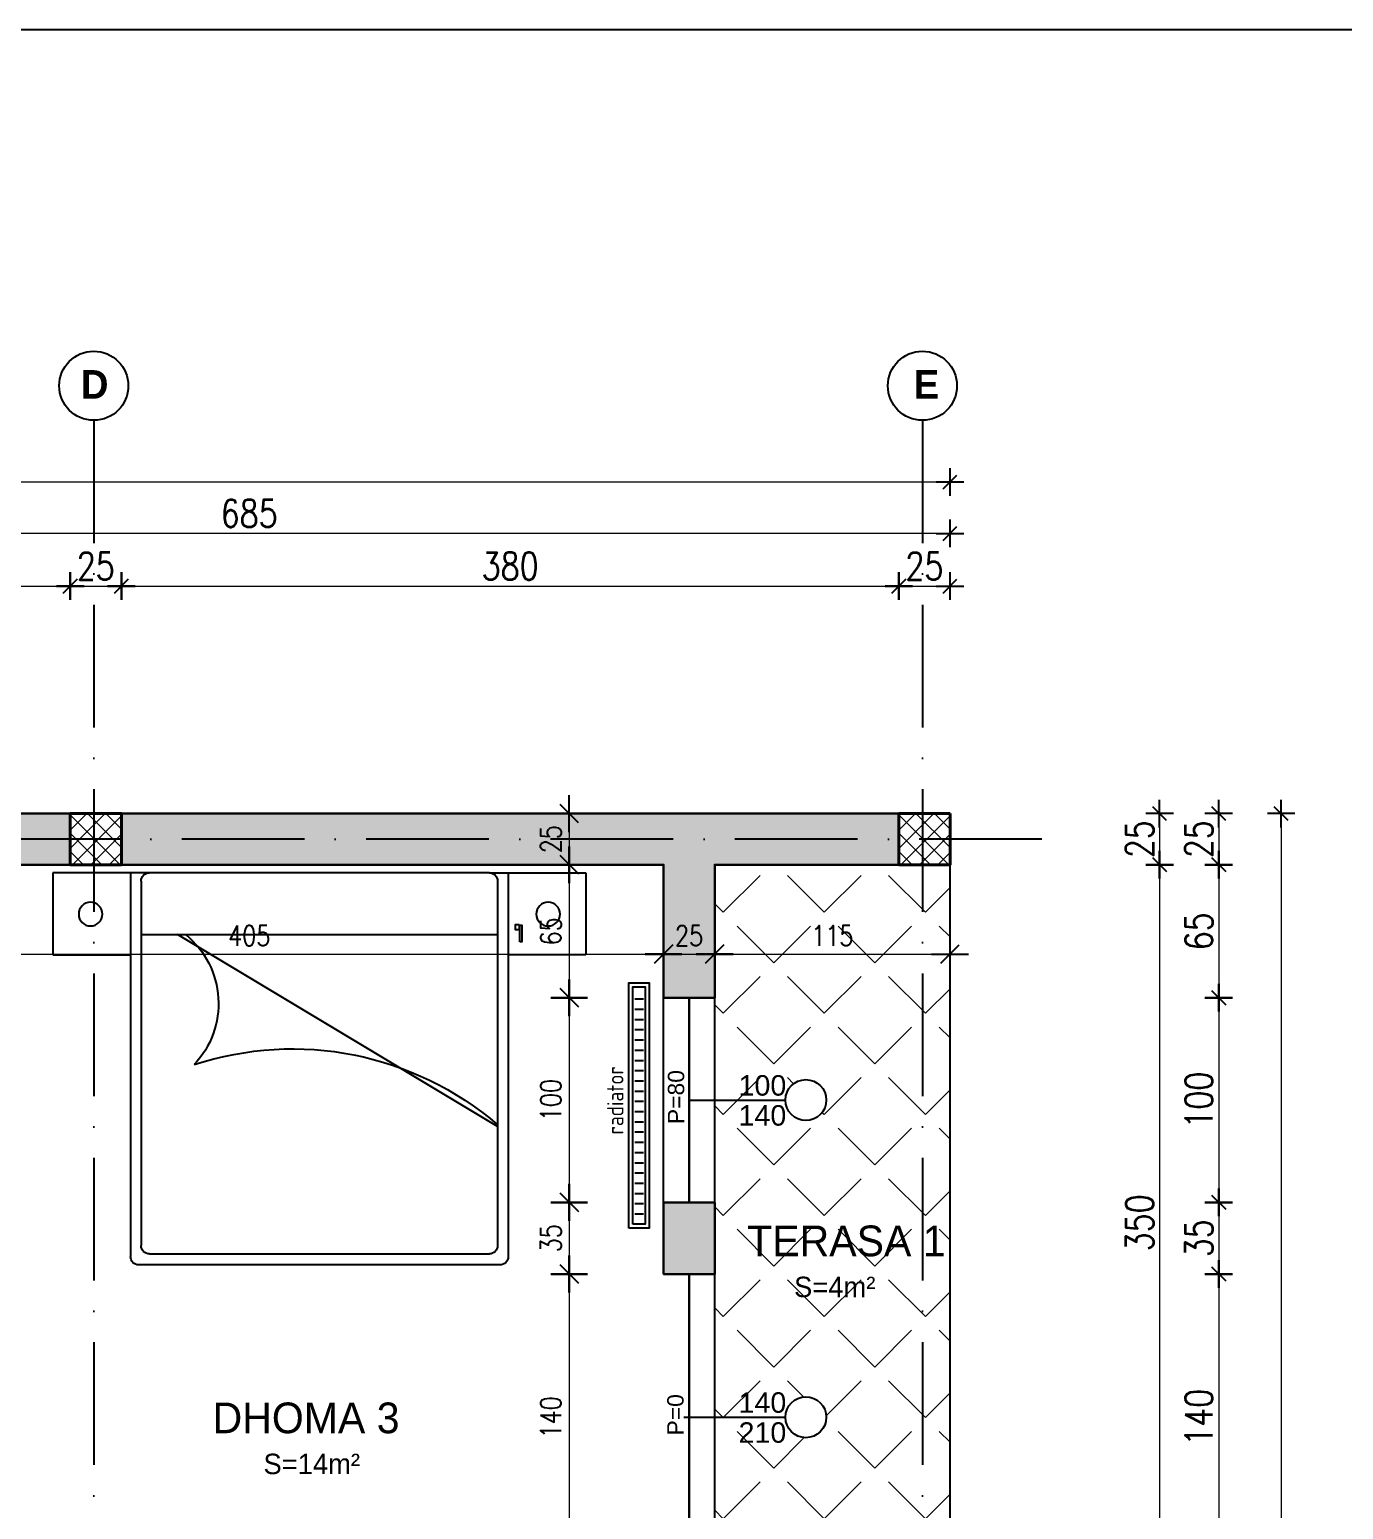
# Model space of a CAD drawing. Header units: metres. Extents: x 2674 to 33045, y -10854 to 2806.
# Drawn here: x 16553 to 17195, y 1536 to 2259 of the extents above; entities that cross this region are included whole.
import ezdxf

# ---------------------------------------------------------------- set-up
doc = ezdxf.new("R2010")
doc.units = ezdxf.units.M
doc.linetypes.add('ACAD_ISO10W100', pattern=[18, 12, -3, 0, -3])
doc.layers.add('2d', color=7, linetype='Continuous')
doc.layers.add('2d hamdia', color=7, linetype='Continuous')
doc.styles.add('_DIM Romans 0.8', font='romans.shx', dxfattribs={"width": 0.8})
doc.styles.get("Standard").update_dxf_attribs({"font": 'arial.ttf'})
doc.dimstyles.new('50 jasht', dxfattribs={"dimscale": 15, "dimtxt": 0.9, "dimasz": 0.3, "dimexe": 1.25, "dimexo": 0.625, "dimgap": 0.2, "dimtad": 1, "dimdec": 0, "dimzin": 12, "dimdsep": 46, "dimtxsty": '_DIM Romans 0.8', "dimblk": '- Kosa Crta za DIM (Mala)', "dimcen": 1, "dimse1": 1, "dimse2": 1, "dimclrd": 256, "dimclrt": 256, "dimazin": 3, "dimtfac": 1, "dimtdec": 0, "dimtix": 1, "dimtmove": 0, "dimatfit": 3, "dimfxl": 1, "dimlwd": 0, "dimarcsym": 0})
doc.dimstyles.new('50 mrena', dxfattribs={"dimscale": 10, "dimtxt": 1, "dimasz": 0.6, "dimexe": 1.25, "dimexo": 0.625, "dimgap": 0.4, "dimtad": 1, "dimdec": 0, "dimzin": 12, "dimdsep": 46, "dimtxsty": '_DIM Romans 0.8', "dimblk": '- Kosa Crta za DIM (Mala)', "dimcen": 2.5, "dimse1": 1, "dimse2": 1, "dimclrd": 256, "dimclrt": 256, "dimadec": 0, "dimazin": 3, "dimtfac": 1, "dimtdec": 0, "dimtix": 1, "dimtmove": 0, "dimatfit": 3, "dimfxl": 1, "dimlwd": 15, "dimarcsym": 0})

# ---------------------------------------------------------------- blocks, each defined once
blk = doc.blocks.new('radiator')
at = {"color": 204}
for p, q in [((-52.92, 7.12), (-52.92, 2.89)), ((-47.92, 7.12), (-47.92, 2.89)), ((-42.92, 7.12), (-42.92, 2.89)), ((-37.92, 7.12), (-37.92, 2.89)), ((-32.92, 7.12), (-32.92, 2.89)), ((-27.92, 7.12), (-27.92, 2.89)), ((-22.92, 7.12), (-22.92, 2.89)), ((-17.92, 7.12), (-17.92, 2.89)), ((-12.92, 7.12), (-12.92, 2.89)), ((-7.92, 7.12), (-7.92, 2.89)), ((-2.92, 7.12), (-2.92, 2.89)), ((2.08, 7.12), (2.08, 2.89)), ((7.08, 7.12), (7.08, 2.89)), ((12.08, 7.12), (12.08, 2.89)), ((17.08, 7.12), (17.08, 2.89)), ((22.08, 7.12), (22.08, 2.89)), ((27.08, 7.12), (27.08, 2.89)), ((32.08, 7.12), (32.08, 2.89)), ((37.08, 7.12), (37.08, 2.89)), ((42.08, 7.12), (42.08, 2.89)), ((47.08, 7.12), (47.08, 2.89)), ((52.08, 7.12), (52.08, 2.89))]:
    blk.add_line(p, q, dxfattribs=at)
blk.add_lwpolyline([(-60, 10), (60, 10), (60, 0), (-60, 0)], close=True)
blk.add_lwpolyline([(-58, 8), (58, 8), (58, 2), (-58, 2)], close=True, dxfattribs=at)
blk = doc.blocks.new('krevet dysh')
at = {"color": 252}
for p, q in [((-40.12, 130.31), (-40.12, 92.28)), ((0, 130.31), (-40.12, 130.31)), ((0, 83.08), (0, 130.31)), ((-191.66, 88.23), (-191.66, -88.23)), ((0, 92.28), (-187.61, 92.28)), ((-4.05, 87.13), (-182.18, 87.13)), ((-124.08, 87.04), (-30.15, -69.42)), ((-30.38, 87.13), (-30.38, -87.13)), ((-186.23, -83.08), (-186.23, 83.08)), ((0, 83.08), (0, -83.08)), ((0, -83.08), (0, -92.28)), ((0, -83.08), (0, -130.31)), ((-40.22, -92.28), (-187.61, -92.28)), ((-4.05, -87.13), (-182.18, -87.13)), ((-40.22, -92.28), (-40.22, -92.28)), ((0, -92.28), (-40.22, -92.28)), ((-40.12, -130.31), (-40.12, -92.28)), ((0, -130.31), (-40.12, -130.31))]:
    blk.add_line(p, q, dxfattribs=at)
for points in [[(-33.83, 97.97), (-25.58, 97.97), (-25.58, 98.95), (-33.83, 98.95)], [(-25.36, 97.73), (-27.86, 97.73), (-27.86, 95.78), (-25.36, 95.78)]]:
    blk.add_lwpolyline(points, close=True, dxfattribs=at)
for centre in [(-20.2, 111.83), (-20.2, -111.83)]:
    blk.add_circle(centre, 5.8, dxfattribs=at)
for centre, radius, start, end in [((-187.61, 88.23), 4.05, 90, 180), ((-182.18, 83.08), 4.05, 90, 180), ((-240.09, -13.08), 154.01, 341.80692, 40.59356), ((-4.05, 83.08), 4.05, 0, 90), ((-63.94, -92.8), 43.49, 39.48316, 133.32952), ((-182.18, -83.08), 4.05, 180, 270), ((-4.05, -83.08), 4.05, 270, 0), ((-4.05, -83.08), 4.05, 270, 0), ((-187.61, -88.23), 4.05, 180, 270)]:
    blk.add_arc(centre, radius, start, end, dxfattribs=at)
blk = doc.blocks.new('- Kosa Crta za DIM (Mala)')
for points in [[(0, -1.5), (0, 1.5)], [(-1.5, 0), (1.5, 0)], [(-0.75, -0.75), (0.75, 0.75)]]:
    blk.add_lwpolyline(points)
blk = doc.blocks.new('*D694')
at = {"lineweight": 0, "transparency": 16777216}
blk.add_line((16237.2, 1986.88), (16568.2, 1986.88), dxfattribs=at)
at = {"layer": 'Defpoints', "color": 0, "lineweight": 0, "transparency": 16777216}
for p in [(16572.7, 1986.88), (16232.7, 1875.71), (16572.7, 1875.71)]:
    blk.add_point(p, dxfattribs=at)
at = {"lineweight": 0, "transparency": 16777216, "xscale": 4.5, "yscale": 4.5, "zscale": 4.5, "rotation": 180}
blk.add_blockref('- Kosa Crta za DIM (Mala)', (16232.7, 1986.88), dxfattribs=at)
at = {"lineweight": 0, "transparency": 16777216, "xscale": 4.5, "yscale": 4.5, "zscale": 4.5}
blk.add_blockref('- Kosa Crta za DIM (Mala)', (16572.7, 1986.88), dxfattribs=at)
at = {"lineweight": 0, "transparency": 16777216, "insert": (16402.7, 1996.63), "char_height": 13.5, "attachment_point": 5, "style": '_DIM Romans 0.8'}
blk.add_mtext('340', dxfattribs=at)
blk = doc.blocks.new('*D695')
at = {"lineweight": 0, "transparency": 16777216}
blk.add_line((16577.2, 1986.88), (16593.2, 1986.88), dxfattribs=at)
at = {"layer": 'Defpoints', "color": 0, "lineweight": 0, "transparency": 16777216}
for p in [(16597.7, 1986.88), (16572.7, 1875.71), (16597.7, 1875.71)]:
    blk.add_point(p, dxfattribs=at)
at = {"lineweight": 0, "transparency": 16777216, "xscale": 4.5, "yscale": 4.5, "zscale": 4.5, "rotation": 180}
blk.add_blockref('- Kosa Crta za DIM (Mala)', (16572.7, 1986.88), dxfattribs=at)
at = {"lineweight": 0, "transparency": 16777216, "xscale": 4.5, "yscale": 4.5, "zscale": 4.5}
blk.add_blockref('- Kosa Crta za DIM (Mala)', (16597.7, 1986.88), dxfattribs=at)
at = {"lineweight": 0, "transparency": 16777216, "insert": (16585.2, 1996.63), "char_height": 13.5, "attachment_point": 5, "style": '_DIM Romans 0.8'}
blk.add_mtext('25', dxfattribs=at)
blk = doc.blocks.new('*D696')
at = {"lineweight": 0, "transparency": 16777216}
blk.add_line((16602.2, 1986.88), (16973.2, 1986.88), dxfattribs=at)
at = {"layer": 'Defpoints', "color": 0, "lineweight": 0, "transparency": 16777216}
for p in [(16977.7, 1986.88), (16597.7, 1875.71), (16977.7, 1875.71)]:
    blk.add_point(p, dxfattribs=at)
at = {"lineweight": 0, "transparency": 16777216, "xscale": 4.5, "yscale": 4.5, "zscale": 4.5, "rotation": 180}
blk.add_blockref('- Kosa Crta za DIM (Mala)', (16597.7, 1986.88), dxfattribs=at)
at = {"lineweight": 0, "transparency": 16777216, "xscale": 4.5, "yscale": 4.5, "zscale": 4.5}
blk.add_blockref('- Kosa Crta za DIM (Mala)', (16977.7, 1986.88), dxfattribs=at)
at = {"lineweight": 0, "transparency": 16777216, "insert": (16787.7, 1996.63), "char_height": 13.5, "attachment_point": 5, "style": '_DIM Romans 0.8'}
blk.add_mtext('380', dxfattribs=at)
blk = doc.blocks.new('*D697')
at = {"lineweight": 0, "transparency": 16777216}
blk.add_line((16982.2, 1986.88), (16998.2, 1986.88), dxfattribs=at)
at = {"layer": 'Defpoints', "color": 0, "lineweight": 0, "transparency": 16777216}
for p in [(17002.7, 1986.88), (16977.7, 1875.71), (17002.7, 1875.71)]:
    blk.add_point(p, dxfattribs=at)
at = {"lineweight": 0, "transparency": 16777216, "xscale": 4.5, "yscale": 4.5, "zscale": 4.5, "rotation": 180}
blk.add_blockref('- Kosa Crta za DIM (Mala)', (16977.7, 1986.88), dxfattribs=at)
at = {"lineweight": 0, "transparency": 16777216, "xscale": 4.5, "yscale": 4.5, "zscale": 4.5}
blk.add_blockref('- Kosa Crta za DIM (Mala)', (17002.7, 1986.88), dxfattribs=at)
at = {"lineweight": 0, "transparency": 16777216, "insert": (16990.2, 1996.63), "char_height": 13.5, "attachment_point": 5, "style": '_DIM Romans 0.8'}
blk.add_mtext('25', dxfattribs=at)
blk = doc.blocks.new('*D698')
at = {"lineweight": 0, "transparency": 16777216}
blk.add_line((16998.2, 2012.61), (16322.2, 2012.61), dxfattribs=at)
at = {"layer": 'Defpoints', "color": 0, "lineweight": 0, "transparency": 16777216}
for p in [(16317.7, 2012.61), (16317.7, 1875.71), (17002.7, 1875.71)]:
    blk.add_point(p, dxfattribs=at)
at = {"lineweight": 0, "transparency": 16777216, "xscale": 4.5, "yscale": 4.5, "zscale": 4.5, "rotation": 180}
blk.add_blockref('- Kosa Crta za DIM (Mala)', (16317.7, 2012.61), dxfattribs=at)
at = {"lineweight": 0, "transparency": 16777216, "xscale": 4.5, "yscale": 4.5, "zscale": 4.5}
blk.add_blockref('- Kosa Crta za DIM (Mala)', (17002.7, 2012.61), dxfattribs=at)
at = {"lineweight": 0, "transparency": 16777216, "insert": (16660.2, 2022.36), "char_height": 13.5, "attachment_point": 5, "style": '_DIM Romans 0.8'}
blk.add_mtext('685', dxfattribs=at)
blk = doc.blocks.new('*D701')
at = {"lineweight": 0, "transparency": 16777216}
blk.add_line((15867.2, 2037.78), (16998.2, 2037.78), dxfattribs=at)
at = {"layer": 'Defpoints', "color": 0, "lineweight": 0, "transparency": 16777216}
for p in [(17002.7, 2037.78), (15862.7, 1875.71), (17002.7, 1875.71)]:
    blk.add_point(p, dxfattribs=at)
at = {"lineweight": 0, "transparency": 16777216, "xscale": 4.5, "yscale": 4.5, "zscale": 4.5, "rotation": 180}
blk.add_blockref('- Kosa Crta za DIM (Mala)', (15862.7, 2037.78), dxfattribs=at)
at = {"lineweight": 0, "transparency": 16777216, "xscale": 4.5, "yscale": 4.5, "zscale": 4.5}
blk.add_blockref('- Kosa Crta za DIM (Mala)', (17002.7, 2037.78), dxfattribs=at)
at = {"lineweight": 0, "transparency": 16777216, "insert": (16432.7, 2047.53), "char_height": 13.5, "attachment_point": 5, "style": '_DIM Romans 0.8'}
blk.add_mtext('1140', dxfattribs=at)
blk = doc.blocks.new('*D702')
at = {"lineweight": 0, "transparency": 16777216}
blk.add_line((17105.13, 1871.21), (17105.13, 1855.21), dxfattribs=at)
at = {"layer": 'Defpoints', "color": 0, "lineweight": 0, "transparency": 16777216}
for p in [(17002.7, 1875.71), (17002.7, 1850.71), (17105.13, 1850.71)]:
    blk.add_point(p, dxfattribs=at)
at = {"lineweight": 0, "transparency": 16777216, "xscale": 4.5, "yscale": 4.5, "zscale": 4.5}
for p, rotation in [((17105.13, 1875.71), 90), ((17105.13, 1850.71), 270)]:
    blk.add_blockref('- Kosa Crta za DIM (Mala)', p, dxfattribs=dict(at, rotation=rotation))
at = {"lineweight": 0, "transparency": 16777216, "insert": (17095.38, 1863.21), "char_height": 13.5, "attachment_point": 5, "rotation": 90, "style": '_DIM Romans 0.8'}
blk.add_mtext('25', dxfattribs=at)
blk = doc.blocks.new('*D703')
at = {"lineweight": 0, "transparency": 16777216}
blk.add_line((17105.13, 1846.21), (17105.13, 1505.21), dxfattribs=at)
at = {"layer": 'Defpoints', "color": 0, "lineweight": 0, "transparency": 16777216}
for p in [(17002.7, 1850.71), (17002.7, 1500.71), (17105.13, 1500.71)]:
    blk.add_point(p, dxfattribs=at)
at = {"lineweight": 0, "transparency": 16777216, "xscale": 4.5, "yscale": 4.5, "zscale": 4.5}
for p, rotation in [((17105.13, 1850.71), 90), ((17105.13, 1500.71), 270)]:
    blk.add_blockref('- Kosa Crta za DIM (Mala)', p, dxfattribs=dict(at, rotation=rotation))
at = {"lineweight": 0, "transparency": 16777216, "insert": (17095.38, 1675.71), "char_height": 13.5, "attachment_point": 5, "rotation": 90, "style": '_DIM Romans 0.8'}
blk.add_mtext('350', dxfattribs=at)
blk = doc.blocks.new('*D710')
at = {"lineweight": 0, "transparency": 16777216}
blk.add_line((17134.07, 1871.21), (17134.07, 1855.21), dxfattribs=at)
at = {"layer": 'Defpoints', "color": 0, "lineweight": 0, "transparency": 16777216}
for p in [(17002.7, 1875.71), (17002.7, 1850.71), (17134.07, 1850.71)]:
    blk.add_point(p, dxfattribs=at)
at = {"lineweight": 0, "transparency": 16777216, "xscale": 4.5, "yscale": 4.5, "zscale": 4.5}
for p, rotation in [((17134.07, 1875.71), 90), ((17134.07, 1850.71), 270)]:
    blk.add_blockref('- Kosa Crta za DIM (Mala)', p, dxfattribs=dict(at, rotation=rotation))
at = {"lineweight": 0, "transparency": 16777216, "insert": (17124.32, 1863.21), "char_height": 13.5, "attachment_point": 5, "rotation": 90, "style": '_DIM Romans 0.8'}
blk.add_mtext('25', dxfattribs=at)
blk = doc.blocks.new('*D711')
at = {"lineweight": 0, "transparency": 16777216}
blk.add_line((17134.07, 1846.21), (17134.07, 1790.21), dxfattribs=at)
at = {"layer": 'Defpoints', "color": 0, "lineweight": 0, "transparency": 16777216}
for p in [(17002.7, 1850.71), (16887.7, 1785.71), (17134.07, 1785.71)]:
    blk.add_point(p, dxfattribs=at)
at = {"lineweight": 0, "transparency": 16777216, "xscale": 4.5, "yscale": 4.5, "zscale": 4.5}
for p, rotation in [((17134.07, 1850.71), 90), ((17134.07, 1785.71), 270)]:
    blk.add_blockref('- Kosa Crta za DIM (Mala)', p, dxfattribs=dict(at, rotation=rotation))
at = {"lineweight": 0, "transparency": 16777216, "insert": (17124.32, 1818.21), "char_height": 13.5, "attachment_point": 5, "rotation": 90, "style": '_DIM Romans 0.8'}
blk.add_mtext('65', dxfattribs=at)
blk = doc.blocks.new('*D712')
at = {"lineweight": 0, "transparency": 16777216}
blk.add_line((17134.07, 1781.21), (17134.07, 1690.21), dxfattribs=at)
at = {"layer": 'Defpoints', "color": 0, "lineweight": 0, "transparency": 16777216}
for p in [(16887.7, 1785.71), (16887.7, 1685.71), (17134.07, 1685.71)]:
    blk.add_point(p, dxfattribs=at)
at = {"lineweight": 0, "transparency": 16777216, "xscale": 4.5, "yscale": 4.5, "zscale": 4.5}
for p, rotation in [((17134.07, 1785.71), 90), ((17134.07, 1685.71), 270)]:
    blk.add_blockref('- Kosa Crta za DIM (Mala)', p, dxfattribs=dict(at, rotation=rotation))
at = {"lineweight": 0, "transparency": 16777216, "insert": (17124.32, 1735.71), "char_height": 13.5, "attachment_point": 5, "rotation": 90, "style": '_DIM Romans 0.8'}
blk.add_mtext('100', dxfattribs=at)
blk = doc.blocks.new('*D713')
at = {"lineweight": 0, "transparency": 16777216}
blk.add_line((17134.07, 1681.21), (17134.07, 1655.21), dxfattribs=at)
at = {"layer": 'Defpoints', "color": 0, "lineweight": 0, "transparency": 16777216}
for p in [(16887.7, 1685.71), (16887.7, 1650.71), (17134.07, 1650.71)]:
    blk.add_point(p, dxfattribs=at)
at = {"lineweight": 0, "transparency": 16777216, "xscale": 4.5, "yscale": 4.5, "zscale": 4.5}
for p, rotation in [((17134.07, 1685.71), 90), ((17134.07, 1650.71), 270)]:
    blk.add_blockref('- Kosa Crta za DIM (Mala)', p, dxfattribs=dict(at, rotation=rotation))
at = {"lineweight": 0, "transparency": 16777216, "insert": (17124.32, 1668.21), "char_height": 13.5, "attachment_point": 5, "rotation": 90, "style": '_DIM Romans 0.8'}
blk.add_mtext('35', dxfattribs=at)
blk = doc.blocks.new('*D714')
at = {"lineweight": 0, "transparency": 16777216}
blk.add_line((17134.07, 1646.21), (17134.07, 1515.21), dxfattribs=at)
at = {"layer": 'Defpoints', "color": 0, "lineweight": 0, "transparency": 16777216}
for p in [(16887.7, 1650.71), (16887.7, 1510.71), (17134.07, 1510.71)]:
    blk.add_point(p, dxfattribs=at)
at = {"lineweight": 0, "transparency": 16777216, "xscale": 4.5, "yscale": 4.5, "zscale": 4.5}
for p, rotation in [((17134.07, 1650.71), 90), ((17134.07, 1510.71), 270)]:
    blk.add_blockref('- Kosa Crta za DIM (Mala)', p, dxfattribs=dict(at, rotation=rotation))
at = {"lineweight": 0, "transparency": 16777216, "insert": (17124.32, 1580.71), "char_height": 13.5, "attachment_point": 5, "rotation": 90, "style": '_DIM Romans 0.8'}
blk.add_mtext('140', dxfattribs=at)
blk = doc.blocks.new('*D729')
at = {"lineweight": 0, "transparency": 16777216}
blk.add_line((17164.56, 1871.21), (17164.56, 545.21), dxfattribs=at)
at = {"layer": 'Defpoints', "color": 0, "lineweight": 0, "transparency": 16777216}
for p in [(17002.7, 1875.71), (16687.96, 540.71), (17164.56, 540.71)]:
    blk.add_point(p, dxfattribs=at)
at = {"lineweight": 0, "transparency": 16777216, "xscale": 4.5, "yscale": 4.5, "zscale": 4.5}
for p, rotation in [((17164.56, 1875.71), 90), ((17164.56, 540.71), 270)]:
    blk.add_blockref('- Kosa Crta za DIM (Mala)', p, dxfattribs=dict(at, rotation=rotation))
at = {"lineweight": 0, "transparency": 16777216, "insert": (17154.81, 1208.21), "char_height": 13.5, "attachment_point": 5, "rotation": 90, "style": '_DIM Romans 0.8'}
blk.add_mtext('1335', dxfattribs=at)
blk = doc.blocks.new('*D779')
at = {"lineweight": 15, "transparency": 16777216}
blk.add_line((16463.7, 1807.04), (16856.7, 1807.04), dxfattribs=at)
at = {"layer": 'Defpoints', "color": 0, "lineweight": 0, "transparency": 16777216}
for p in [(16457.7, 1850.71), (16862.7, 1850.71), (16862.7, 1807.04)]:
    blk.add_point(p, dxfattribs=at)
at = {"lineweight": 15, "transparency": 16777216, "xscale": 6, "yscale": 6, "zscale": 6, "rotation": 180}
blk.add_blockref('- Kosa Crta za DIM (Mala)', (16457.7, 1807.04), dxfattribs=at)
at = {"lineweight": 15, "transparency": 16777216, "xscale": 6, "yscale": 6, "zscale": 6}
blk.add_blockref('- Kosa Crta za DIM (Mala)', (16862.7, 1807.04), dxfattribs=at)
at = {"lineweight": 0, "transparency": 16777216, "insert": (16660.2, 1816.04), "char_height": 10, "attachment_point": 5, "style": '_DIM Romans 0.8'}
blk.add_mtext('405', dxfattribs=at)
blk = doc.blocks.new('*D780')
at = {"lineweight": 15, "transparency": 16777216}
blk.add_line((16868.7, 1807.04), (16881.7, 1807.04), dxfattribs=at)
at = {"layer": 'Defpoints', "color": 0, "lineweight": 0, "transparency": 16777216}
for p in [(16862.7, 1850.71), (16887.7, 1850.71), (16887.7, 1807.04)]:
    blk.add_point(p, dxfattribs=at)
at = {"lineweight": 15, "transparency": 16777216, "xscale": 6, "yscale": 6, "zscale": 6, "rotation": 180}
blk.add_blockref('- Kosa Crta za DIM (Mala)', (16862.7, 1807.04), dxfattribs=at)
at = {"lineweight": 15, "transparency": 16777216, "xscale": 6, "yscale": 6, "zscale": 6}
blk.add_blockref('- Kosa Crta za DIM (Mala)', (16887.7, 1807.04), dxfattribs=at)
at = {"lineweight": 0, "transparency": 16777216, "insert": (16875.2, 1816.04), "char_height": 10, "attachment_point": 5, "style": '_DIM Romans 0.8'}
blk.add_mtext('25', dxfattribs=at)
blk = doc.blocks.new('*D781')
at = {"lineweight": 15, "transparency": 16777216}
blk.add_line((16893.7, 1807.04), (16996.7, 1807.04), dxfattribs=at)
at = {"layer": 'Defpoints', "color": 0, "lineweight": 0, "transparency": 16777216}
for p in [(16887.7, 1850.71), (17002.7, 1850.71), (17002.7, 1807.04)]:
    blk.add_point(p, dxfattribs=at)
at = {"lineweight": 15, "transparency": 16777216, "xscale": 6, "yscale": 6, "zscale": 6, "rotation": 180}
blk.add_blockref('- Kosa Crta za DIM (Mala)', (16887.7, 1807.04), dxfattribs=at)
at = {"lineweight": 15, "transparency": 16777216, "xscale": 6, "yscale": 6, "zscale": 6}
blk.add_blockref('- Kosa Crta za DIM (Mala)', (17002.7, 1807.04), dxfattribs=at)
at = {"lineweight": 0, "transparency": 16777216, "insert": (16945.2, 1816.04), "char_height": 10, "attachment_point": 5, "style": '_DIM Romans 0.8'}
blk.add_mtext('115', dxfattribs=at)
blk = doc.blocks.new('*D824')
at = {"lineweight": 15, "transparency": 16777216}
blk.add_line((16816.59, 1869.71), (16816.59, 1856.71), dxfattribs=at)
at = {"layer": 'Defpoints', "color": 0, "lineweight": 0, "transparency": 16777216}
for p in [(16787.7, 1875.71), (16816.59, 1850.71), (16862.7, 1850.71)]:
    blk.add_point(p, dxfattribs=at)
at = {"lineweight": 15, "transparency": 16777216, "xscale": 6, "yscale": 6, "zscale": 6}
for p, rotation in [((16816.59, 1875.71), 90), ((16816.59, 1850.71), 270)]:
    blk.add_blockref('- Kosa Crta za DIM (Mala)', p, dxfattribs=dict(at, rotation=rotation))
at = {"lineweight": 0, "transparency": 16777216, "insert": (16807.59, 1863.21), "char_height": 10, "attachment_point": 5, "rotation": 90, "style": '_DIM Romans 0.8'}
blk.add_mtext('25', dxfattribs=at)
blk = doc.blocks.new('*D825')
at = {"lineweight": 15, "transparency": 16777216}
blk.add_line((16816.59, 1844.71), (16816.59, 1791.71), dxfattribs=at)
at = {"layer": 'Defpoints', "color": 0, "lineweight": 0, "transparency": 16777216}
for p in [(16862.7, 1850.71), (16816.59, 1785.71), (16862.7, 1785.71)]:
    blk.add_point(p, dxfattribs=at)
at = {"lineweight": 15, "transparency": 16777216, "xscale": 6, "yscale": 6, "zscale": 6}
for p, rotation in [((16816.59, 1850.71), 90), ((16816.59, 1785.71), 270)]:
    blk.add_blockref('- Kosa Crta za DIM (Mala)', p, dxfattribs=dict(at, rotation=rotation))
at = {"lineweight": 0, "transparency": 16777216, "insert": (16807.59, 1818.21), "char_height": 10, "attachment_point": 5, "rotation": 90, "style": '_DIM Romans 0.8'}
blk.add_mtext('65', dxfattribs=at)
blk = doc.blocks.new('*D826')
at = {"lineweight": 15, "transparency": 16777216}
blk.add_line((16816.59, 1779.71), (16816.59, 1691.71), dxfattribs=at)
at = {"layer": 'Defpoints', "color": 0, "lineweight": 0, "transparency": 16777216}
for p in [(16862.7, 1785.71), (16816.59, 1685.71), (16862.7, 1685.71)]:
    blk.add_point(p, dxfattribs=at)
at = {"lineweight": 15, "transparency": 16777216, "xscale": 6, "yscale": 6, "zscale": 6}
for p, rotation in [((16816.59, 1785.71), 90), ((16816.59, 1685.71), 270)]:
    blk.add_blockref('- Kosa Crta za DIM (Mala)', p, dxfattribs=dict(at, rotation=rotation))
at = {"lineweight": 0, "transparency": 16777216, "insert": (16807.59, 1735.71), "char_height": 10, "attachment_point": 5, "rotation": 90, "style": '_DIM Romans 0.8'}
blk.add_mtext('100', dxfattribs=at)
blk = doc.blocks.new('*D827')
at = {"lineweight": 15, "transparency": 16777216}
blk.add_line((16816.59, 1679.71), (16816.59, 1656.71), dxfattribs=at)
at = {"layer": 'Defpoints', "color": 0, "lineweight": 0, "transparency": 16777216}
for p in [(16862.7, 1685.71), (16816.59, 1650.71), (16862.7, 1650.71)]:
    blk.add_point(p, dxfattribs=at)
at = {"lineweight": 15, "transparency": 16777216, "xscale": 6, "yscale": 6, "zscale": 6}
for p, rotation in [((16816.59, 1685.71), 90), ((16816.59, 1650.71), 270)]:
    blk.add_blockref('- Kosa Crta za DIM (Mala)', p, dxfattribs=dict(at, rotation=rotation))
at = {"lineweight": 0, "transparency": 16777216, "insert": (16807.59, 1668.21), "char_height": 10, "attachment_point": 5, "rotation": 90, "style": '_DIM Romans 0.8'}
blk.add_mtext('35', dxfattribs=at)
blk = doc.blocks.new('*D828')
at = {"lineweight": 15, "transparency": 16777216}
blk.add_line((16816.59, 1644.71), (16816.59, 1516.71), dxfattribs=at)
at = {"layer": 'Defpoints', "color": 0, "lineweight": 0, "transparency": 16777216}
for p in [(16862.7, 1650.71), (16816.59, 1510.71), (16862.7, 1510.71)]:
    blk.add_point(p, dxfattribs=at)
at = {"lineweight": 15, "transparency": 16777216, "xscale": 6, "yscale": 6, "zscale": 6}
for p, rotation in [((16816.59, 1650.71), 90), ((16816.59, 1510.71), 270)]:
    blk.add_blockref('- Kosa Crta za DIM (Mala)', p, dxfattribs=dict(at, rotation=rotation))
at = {"lineweight": 0, "transparency": 16777216, "insert": (16807.59, 1580.71), "char_height": 10, "attachment_point": 5, "rotation": 90, "style": '_DIM Romans 0.8'}
blk.add_mtext('140', dxfattribs=at)

msp = doc.modelspace()

# ---------------------------------------------------------------- hatches: boundary and pattern name
at = {"lineweight": 30}
h = msp.add_hatch(color=255, dxfattribs=at)
h.paths.add_polyline_path([(16977.7, 1875.71), (16597.7, 1875.71), (16597.7, 1850.71), (16862.7, 1850.71), (16862.7, 1785.71), (16887.7, 1785.71), (16887.7, 1850.71), (16977.7, 1850.71)])
h.paths.add_polyline_path([(16887.7, 1685.71), (16862.7, 1685.71), (16862.7, 1650.71), (16887.7, 1650.71)])
h.paths.add_polyline_path([(16977.7, 1500.71), (16887.7, 1500.71), (16887.7, 1510.71), (16862.7, 1510.71), (16862.7, 1500.71), (16597.7, 1500.71), (16597.7, 1475.71), (16977.7, 1475.71)])
h.paths.add_polyline_path([(17002.7, 1475.71), (16977.7, 1475.71), (16977.7, 1455.71), (17002.7, 1455.71)])
h.paths.add_polyline_path([(17002.7, 1355.71), (16977.7, 1355.71), (16977.7, 1330.71), (17002.7, 1330.71)])
h.paths.add_polyline_path([(17002.7, 1230.71), (16977.7, 1230.71), (16977.7, 1205.71), (17002.7, 1205.71)])
h.paths.add_polyline_path([(16977.7, 1095.71), (16597.7, 1095.71), (16597.7, 1070.71), (16977.7, 1070.71)])
h.paths.add_polyline_path([(16572.7, 1095.71), (16457.7, 1095.71), (16457.7, 1110.71), (16432.7, 1110.71), (16432.7, 1070.71), (16512.7, 1070.71), (16512.7, 1068.21), (16537.7, 1068.21), (16537.7, 1070.71), (16572.7, 1070.71)])
h.paths.add_polyline_path([(16572.7, 1500.71), (16457.7, 1500.71), (16457.7, 1510.71), (16432.7, 1510.71), (16432.7, 1200.71), (16457.7, 1200.71), (16457.7, 1475.71), (16572.7, 1475.71)])
h.paths.add_polyline_path([(16457.7, 1850.71), (16572.7, 1850.71), (16572.7, 1875.71), (16317.7, 1875.71), (16317.7, 1850.71), (16432.7, 1850.71), (16432.7, 1630.71), (16400.12, 1630.71), (16400.12, 1610.71), (16432.7, 1610.71), (16432.7, 1600.71), (16457.7, 1600.71)])
h.paths.add_polyline_path([(16320.12, 1630.71), (16232.7, 1630.71), (16232.7, 1850.71), (16212.7, 1850.71), (16212.7, 1590.71), (16232.7, 1590.71), (16232.7, 1610.71), (16320.12, 1610.71)])
h.paths.add_polyline_path([(16207.7, 1875.71), (15887.7, 1875.71), (15887.7, 1850.71), (16207.7, 1850.71)])
h.paths.add_polyline_path([(16257.7, 1875.71), (16232.7, 1875.71), (16232.7, 1850.71), (16257.7, 1850.71)])
h.paths.add_polyline_path([(15887.7, 1850.71), (15862.7, 1850.71), (15862.7, 1770.71), (15887.7, 1770.71)])
h.paths.add_polyline_path([(15887.7, 1650.71), (15862.7, 1650.71), (15862.7, 1500.71), (15887.7, 1500.71)])
h.paths.add_polyline_path([(15993.7, 1475.71), (15968.7, 1475.71), (15968.7, 1335.71), (15993.7, 1335.71)])
h.paths.add_polyline_path([(16207.7, 1500.71), (15993.7, 1500.71), (15993.7, 1475.71), (16207.7, 1475.71)])
h.paths.add_polyline_path([(16232.7, 1510.71), (16212.7, 1510.71), (16212.7, 1500.71), (16232.7, 1500.71)])
h.paths.add_polyline_path([(15993.7, 1145.71), (15968.7, 1145.71), (15968.7, 1095.71), (15993.7, 1095.71)])
h.paths.add_polyline_path([(16107.7, 975.71), (15993.7, 975.71), (15993.7, 985.71), (15968.7, 985.71), (15968.7, 670.71), (15993.7, 670.71), (15993.7, 697.71), (16112.7, 697.71), (16112.7, 722.71), (15993.7, 722.71), (15993.7, 950.71), (16107.7, 950.71)])
h.paths.add_polyline_path([(16247.7, 975.71), (16232.7, 975.71), (16232.7, 950.71), (16247.7, 950.71)])
h.paths.add_polyline_path([(16207.7, 975.71), (16197.7, 975.71), (16197.7, 950.71), (16207.7, 950.71)])
h.paths.add_polyline_path([(16232.7, 950.71), (16207.7, 950.71), (16207.7, 722.71), (16192.7, 722.71), (16192.7, 697.71), (16207.7, 697.71), (16207.7, 670.71), (16232.7, 670.71)])
h.paths.add_polyline_path([(16597.7, 975.71), (16537.7, 975.71), (16537.7, 978.21), (16512.7, 978.21), (16512.7, 975.71), (16337.7, 975.71), (16337.7, 950.71), (16572.7, 950.71), (16572.7, 670.71), (16597.7, 670.71), (16597.7, 740.71), (16615.07, 740.71), (16615.07, 765.71), (16597.7, 765.71)])
h.paths.add_polyline_path([(17002.7, 825.71), (16977.7, 825.71), (16977.7, 765.71), (16695.07, 765.71), (16695.07, 740.71), (16977.7, 740.71), (16977.7, 670.71), (17002.7, 670.71)])
h.paths.add_polyline_path([(16597.7, 645.71), (16572.7, 645.71), (16572.7, 565.71), (16507.7, 565.71), (16507.7, 540.71), (16597.7, 540.71)])
h.paths.add_polyline_path([(16412.7, 565.71), (16387.7, 565.71), (16387.7, 540.71), (16412.7, 540.71)])
h.paths.add_polyline_path([(16292.7, 565.71), (16232.7, 565.71), (16207.7, 565.71), (16207.7, 540.71), (16292.7, 540.71)])
h.paths.add_polyline_path([(17002.7, 1105.71), (16977.7, 1105.71), (16977.7, 1095.71), (17002.7, 1095.71)])
at = {"layer": '2d hamdia', "lineweight": 0}
h = msp.add_hatch(dxfattribs=at)
h.set_pattern_fill('ANSI37', color=26, scale=2, style=0)
h.set_pattern_definition([(45, (5607.054, -10), (-4.490128, 4.490128), []), (135, (5607.054, -10), (-4.490128, -4.490128), [])])
h.paths.add_polyline_path([(16597.7, 1875.71), (16572.7, 1875.71), (16572.7, 1850.71), (16597.7, 1850.71)])
h = msp.add_hatch(dxfattribs=at)
h.set_pattern_fill('ANSI37', color=26, scale=2, style=0)
h.set_pattern_definition([(45, (6012.054, -10), (-4.490128, 4.490128), []), (135, (6012.054, -10), (-4.490128, -4.490128), [])])
h.paths.add_polyline_path([(17002.7, 1875.71), (16977.7, 1875.71), (16977.7, 1850.71), (17002.7, 1850.71)])
at = {"layer": '2d hamdia', "lineweight": 0, "true_color": 0x969696}
h = msp.add_hatch(dxfattribs=at)
h.set_pattern_fill('ANGLE', color=252, scale=5, angle=45, style=0)
h.set_pattern_definition([(45, (0, 0), (-24.695704, 24.695704), [25.4, -9.525]), (135, (0, 0), (-24.695704, -24.695704), [25.4, -9.525])])
h.paths.add_polyline_path([(17002.7, 1850.71), (16977.7, 1850.71), (16887.7, 1850.71), (16887.7, 1735.71), (16922.25, 1735.71, -1), (16942.25, 1735.71, -1), (16922.25, 1735.71), (16887.7, 1735.71), (16887.7, 1580.74), (16922.25, 1580.74, -1), (16942.25, 1580.74, -1), (16922.25, 1580.74), (16887.7, 1580.74), (16887.7, 1500.71), (16977.7, 1500.71), (17002.7, 1500.71)])
h.paths.add_polyline_path([(16900.61, 1634.56), (16996.02, 1634.56), (16996.02, 1681.57), (16900.61, 1681.57)], flags=24)
h.paths.add_polyline_path([(16892.52, 1562.75), (16920.83, 1562.75), (16920.83, 1583.36), (16892.52, 1583.36)], flags=24)
h.paths.add_polyline_path([(16891.96, 1577.42), (16920.27, 1577.42), (16920.27, 1598.02), (16891.96, 1598.02)], flags=24)
h.paths.add_polyline_path([(16891.96, 1717.73), (16920.27, 1717.73), (16920.27, 1738.34), (16891.96, 1738.34)], flags=24)
h.paths.add_polyline_path([(16891.96, 1732.39), (16920.27, 1732.39), (16920.27, 1753), (16891.96, 1753)], flags=24)

# ---------------------------------------------------------------- linework, layer by layer
at = {"color": 124, "linetype": 'ACAD_ISO10W100', "lineweight": 25, "ltscale": 5}
for p, q in [((16584.2, 2067.9), (16584.2, 597)), ((16989.2, 2067.9), (16989.2, 597)), ((17047.58, 1863.21), (15669.18, 1863.21))]:
    msp.add_line(p, q, dxfattribs=at)
for p, q in [((17002.7, 1875.71), (15862.7, 1875.71)), ((17002.7, 645.71), (17002.7, 1875.71)), ((16862.7, 1850.71), (16457.7, 1850.71)), ((16862.7, 1650.71), (16862.7, 1850.71)), ((16977.7, 1850.71), (16887.7, 1850.71)), ((16887.7, 1500.71), (16887.7, 1850.71)), ((16862.7, 1785.71), (16887.7, 1785.71)), ((16887.7, 1785.71), (16862.7, 1785.71)), ((16875.2, 1735.71), (16922.25, 1735.71)), ((16862.7, 1685.71), (16887.7, 1685.71)), ((16862.7, 1685.71), (16887.7, 1685.71)), ((16862.7, 1650.71), (16887.7, 1650.71)), ((16872.67, 1580.71), (16877.53, 1580.71)), ((16875.2, 1580.74), (16922.25, 1580.74))]:
    msp.add_line(p, q)
at = {"color": 5, "lineweight": 30}
for p, q in [((16875.2, 1785.71), (16875.2, 1685.71)), ((16875.2, 1510.71), (16875.2, 1650.71))]:
    msp.add_line(p, q, dxfattribs=at)
at = {"elevation": -574.66}
msp.add_lwpolyline([(15225, 158.83), (15225, 2258.83), (18195, 2258.83), (18195, 158.83), (15225, 158.83)], close=True, dxfattribs=at)
at = {"lineweight": 30}
for points in [[(16457.7, 1850.71), (16572.7, 1850.71), (16572.7, 1875.71), (16317.7, 1875.71), (16317.7, 1850.71), (16432.7, 1850.71), (16432.7, 1630.71), (16400.12, 1630.71), (16400.12, 1610.71), (16432.7, 1610.71), (16432.7, 1600.71), (16457.7, 1600.71)], [(16977.7, 1875.71), (16597.7, 1875.71), (16597.7, 1850.71), (16862.7, 1850.71), (16862.7, 1785.71), (16887.7, 1785.71), (16887.7, 1850.71), (16977.7, 1850.71)], [(16887.7, 1685.71), (16862.7, 1685.71), (16862.7, 1650.71), (16887.7, 1650.71)]]:
    msp.add_lwpolyline(points, close=True, dxfattribs=at)
at = {"lineweight": 40}
for points in [[(16597.7, 1875.71), (16572.7, 1875.71), (16572.7, 1850.71), (16597.7, 1850.71)], [(17002.7, 1875.71), (16977.7, 1875.71), (16977.7, 1850.71), (17002.7, 1850.71)]]:
    msp.add_lwpolyline(points, close=True, dxfattribs=at)
at = {"color": 124, "lineweight": 25, "ltscale": 5}
for centre in [(16584.2, 2084.78), (16989.2, 2084.78)]:
    msp.add_circle(centre, 16.88, dxfattribs=at)
for centre in [(16932.25, 1735.71), (16932.25, 1580.74)]:
    msp.add_circle(centre, 10)

# ---------------------------------------------------------------- block references
at = {"rotation": 90}
msp.add_blockref('radiator', (16855.72, 1733.05), dxfattribs=at)
at = {"layer": '2d', "xscale": -1, "rotation": 270}
msp.add_blockref('krevet dysh', (16694.48, 1846.81), dxfattribs=at)

# ---------------------------------------------------------------- texts
at = {"attachment_point": 1}
for s, width, insert, char_height in [('\\pi-0.77014;{\\fEras Light ITC|b1|i0|c0|p34;\\C124;D}', 11.1898, (16578.67, 2092.45), 14), ('\\pi1.2415;{\\fEras Light ITC|b1|i0|c0|p34;\\C124;E}', 11.1898, (16983.67, 2092.45), 14), ('\\pi27.146;{\\fEras Light ITC|b0|i0|c0|p34;\\H1.5x;\\C251;TERASA 1\\P\\pi50.058;\\H0.66667x;\\C22;S=4m²}', 139.3689, (16876.42, 1674.41), 10), ('\\pi21.162;{\\fEras Light ITC|b0|i0|c0|p34;\\H1.5x;\\C251;DHOMA 3\\P\\pi46.036;\\H0.66667x;\\C22;S=14m²}', 139.3689, (16621.12, 1587.92), 10)]:
    msp.add_mtext_dynamic_manual_height_columns(s, width=width, gutter_width=12.5, heights=[0], dxfattribs=dict(at, insert=insert, char_height=char_height))
at = {"color": 124, "insert": (16835.12, 1688.47), "char_height": 8, "attachment_point": 1, "rotation": 90}
msp.add_mtext_dynamic_manual_height_columns('\\pi30.435;{\\Fgbenor|c0;\\C206;radiator}', width=91.5371, gutter_width=12.5, heights=[0], dxfattribs=at)
at = {"color": 251, "lineweight": 0, "char_height": 8, "attachment_point": 7, "rotation": 90}
for s, insert in [('\\pi3.6273;{\\C256;P=80}', (16872.91, 1720.35)), ('\\pi6.7351;{\\C256;P=0}', (16872.62, 1565.08))]:
    msp.add_mtext_dynamic_manual_height_columns(s, width=32.2697, gutter_width=12.5, heights=[10.21], dxfattribs=dict(at, insert=insert))
at = {"lineweight": 0, "char_height": 10, "attachment_point": 3}
for s, insert in [('100 ', (16922.68, 1747.89)), ('140 ', (16922.68, 1733.23)), ('140 ', (16922.68, 1592.92)), ('210 ', (16922.68, 1578.26))]:
    msp.add_mtext_dynamic_manual_height_columns(s, width=32.2697, gutter_width=12.5, heights=[0], dxfattribs=dict(at, insert=insert))

# ---------------------------------------------------------------- dimensions: what is measured, and where the dimension line sits
at = {"lineweight": 0}
for base, p1, p2, picture, middle in [((17002.7, 2037.78), (15862.7, 1875.71), (17002.7, 1875.71), '*D701', (16432.7, 2047.53)), ((16317.7, 2012.61), (17002.7, 1875.71), (16317.7, 1875.71), '*D698', (16660.2, 2022.36))]:
    dim = msp.add_linear_dim(base=base, p1=p1, p2=p2, dimstyle='50 jasht', dxfattribs=at)
    dim.commit()
    dim.dimension.update_dxf_attribs({"geometry": picture, "text_midpoint": middle})
for base, p1, p2, dimstyle, picture, middle in [((16572.7, 1986.88), (16232.7, 1875.71), (16572.7, 1875.71), '50 jasht', '*D694', (16402.7, 1996.63)), ((16597.7, 1986.88), (16572.7, 1875.71), (16597.7, 1875.71), '50 jasht', '*D695', (16585.2, 1996.63)), ((16977.7, 1986.88), (16597.7, 1875.71), (16977.7, 1875.71), '50 jasht', '*D696', (16787.7, 1996.63)), ((17002.7, 1986.88), (16977.7, 1875.71), (17002.7, 1875.71), '50 jasht', '*D697', (16990.2, 1996.63)), ((16862.7, 1807.04), (16457.7, 1850.71), (16862.7, 1850.71), '50 mrena', '*D779', (16660.2, 1816.04)), ((16887.7, 1807.04), (16862.7, 1850.71), (16887.7, 1850.71), '50 mrena', '*D780', (16875.2, 1816.04)), ((17002.7, 1807.04), (16887.7, 1850.71), (17002.7, 1850.71), '50 mrena', '*D781', (16945.2, 1816.04))]:
    dim = msp.add_linear_dim(base=base, p1=p1, p2=p2, dimstyle=dimstyle, override={"dimtmove": 1}, dxfattribs=at)
    dim.commit()
    dim.dimension.update_dxf_attribs({"geometry": picture, "text_midpoint": middle})
for base, p1, p2, dimstyle, picture, middle in [((17164.56, 540.71), (17002.7, 1875.71), (16687.96, 540.71), '50 jasht', '*D729', (17154.81, 1208.21)), ((16816.59, 1850.71), (16787.7, 1875.71), (16862.7, 1850.71), '50 mrena', '*D824', (16807.59, 1863.21)), ((17105.13, 1850.71), (17002.7, 1875.71), (17002.7, 1850.71), '50 jasht', '*D702', (17095.38, 1863.21)), ((17134.07, 1850.71), (17002.7, 1875.71), (17002.7, 1850.71), '50 jasht', '*D710', (17124.32, 1863.21))]:
    dim = msp.add_linear_dim(base=base, p1=p1, p2=p2, angle=90, dimstyle=dimstyle, dxfattribs=at)
    dim.commit()
    dim.dimension.update_dxf_attribs({"geometry": picture, "text_midpoint": middle})
for base, p1, p2, dimstyle, picture, middle in [((16816.59, 1785.71), (16862.7, 1850.71), (16862.7, 1785.71), '50 mrena', '*D825', (16807.59, 1818.21)), ((17134.07, 1785.71), (17002.7, 1850.71), (16887.7, 1785.71), '50 jasht', '*D711', (17124.32, 1818.21)), ((17105.13, 1500.71), (17002.7, 1850.71), (17002.7, 1500.71), '50 jasht', '*D703', (17095.38, 1675.71)), ((16816.59, 1685.71), (16862.7, 1785.71), (16862.7, 1685.71), '50 mrena', '*D826', (16807.59, 1735.71)), ((17134.07, 1685.71), (16887.7, 1785.71), (16887.7, 1685.71), '50 jasht', '*D712', (17124.32, 1735.71)), ((16816.59, 1650.71), (16862.7, 1685.71), (16862.7, 1650.71), '50 mrena', '*D827', (16807.59, 1668.21)), ((17134.07, 1650.71), (16887.7, 1685.71), (16887.7, 1650.71), '50 jasht', '*D713', (17124.32, 1668.21)), ((16816.59, 1510.71), (16862.7, 1650.71), (16862.7, 1510.71), '50 mrena', '*D828', (16807.59, 1580.71)), ((17134.07, 1510.71), (16887.7, 1650.71), (16887.7, 1510.71), '50 jasht', '*D714', (17124.32, 1580.71))]:
    dim = msp.add_linear_dim(base=base, p1=p1, p2=p2, angle=90, dimstyle=dimstyle, override={"dimtmove": 1}, dxfattribs=at)
    dim.commit()
    dim.dimension.update_dxf_attribs({"geometry": picture, "text_midpoint": middle})

doc.saveas('drawing.dxf')
